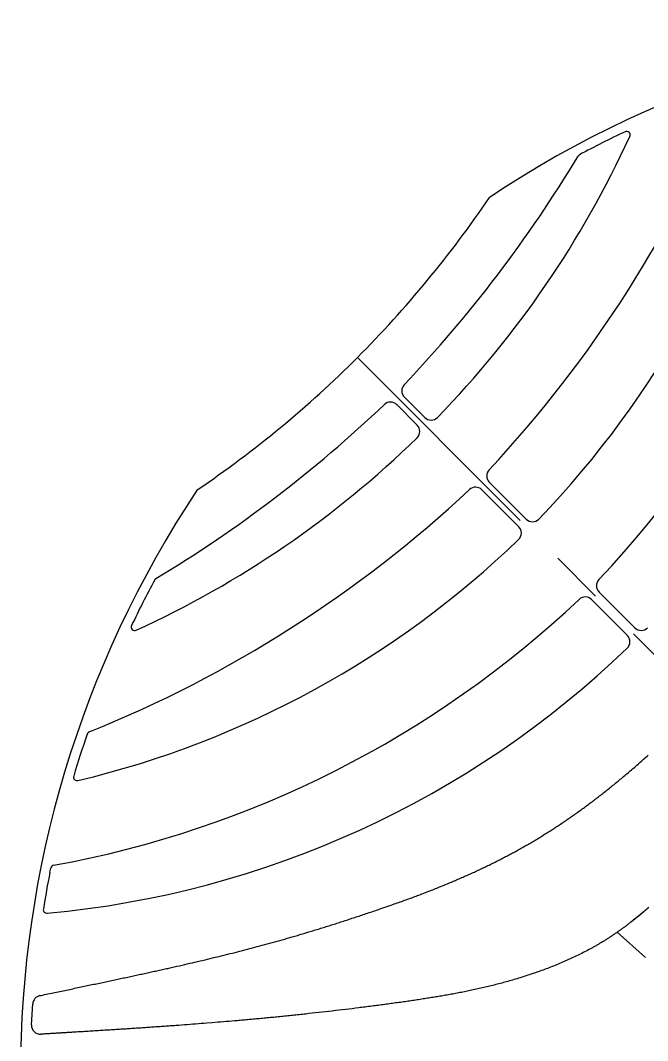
# Model space of a CAD drawing. Header units: millimetres. Extents: x 4391 to 4509, y -27 to 92.
# Drawn here: x 4390.6 to 4425.8, y 34.4 to 91.6 of the extents above; entities that cross this region are included whole.
import ezdxf

# ---------------------------------------------------------------- set-up
doc = ezdxf.new("R2010")
doc.units = ezdxf.units.MM
doc.linetypes.add('CENTER', pattern=[2, 1.25, -0.25, 0.25, -0.25])

msp = doc.modelspace()

# ---------------------------------------------------------------- linework, layer by layer
at = {"color": 252, "linetype": 'CENTER', "ltscale": 12}
msp.add_line((4435.617, 46.589), (4409.496, 72.71), dxfattribs=at)
at = {"color": 52, "linetype": 'Continuous', "lineweight": 25}
for p, q in [((4412.138, 70.492), (4413.285, 69.346)), ((4412.861, 68.921), (4411.714, 70.068)), ((4418.985, 63.639), (4416.912, 65.712)), ((4416.494, 65.288), (4418.567, 63.215)), ((4422.659, 59.123), (4424.671, 57.111)), ((4425.095, 57.535), (4423.083, 59.547)), ((4425.208, 49.824), (4425.271, 49.879)), ((4425.271, 49.879), (4425.334, 49.934)), ((4425.334, 49.934), (4425.397, 49.989)), ((4425.397, 49.989), (4425.46, 50.044)), ((4425.46, 50.044), (4425.523, 50.1)), ((4425.523, 50.1), (4425.587, 50.156)), ((4425.587, 50.156), (4425.65, 50.212)), ((4425.65, 50.212), (4425.714, 50.268)), ((4425.714, 50.268), (4425.777, 50.325)), ((4425.777, 50.325), (4425.841, 50.382)), ((4424.522, 49.238), (4424.584, 49.29)), ((4424.584, 49.29), (4424.646, 49.343)), ((4424.646, 49.343), (4424.708, 49.395)), ((4424.708, 49.395), (4424.771, 49.448)), ((4424.771, 49.448), (4424.833, 49.501)), ((4424.833, 49.501), (4424.895, 49.554)), ((4424.895, 49.554), (4424.958, 49.608)), ((4424.958, 49.608), (4425.02, 49.662)), ((4425.02, 49.662), (4425.083, 49.716)), ((4425.083, 49.716), (4425.145, 49.77)), ((4425.145, 49.77), (4425.208, 49.824)), ((4423.844, 48.679), (4423.906, 48.728)), ((4423.906, 48.728), (4423.967, 48.778)), ((4423.967, 48.778), (4424.029, 48.829)), ((4424.029, 48.829), (4424.09, 48.879)), ((4424.09, 48.879), (4424.152, 48.93)), ((4424.152, 48.93), (4424.213, 48.981)), ((4424.213, 48.981), (4424.275, 49.032)), ((4424.275, 49.032), (4424.337, 49.083)), ((4424.337, 49.083), (4424.398, 49.134)), ((4424.398, 49.134), (4424.46, 49.186)), ((4424.46, 49.186), (4424.522, 49.238)), ((4423.111, 48.097), (4423.172, 48.145)), ((4423.172, 48.145), (4423.233, 48.192)), ((4423.233, 48.192), (4423.294, 48.24)), ((4423.294, 48.24), (4423.355, 48.288)), ((4423.355, 48.288), (4423.416, 48.336)), ((4423.416, 48.336), (4423.477, 48.384)), ((4423.477, 48.384), (4423.538, 48.433)), ((4423.538, 48.433), (4423.599, 48.482)), ((4423.599, 48.482), (4423.661, 48.531)), ((4423.661, 48.531), (4423.722, 48.58)), ((4423.722, 48.58), (4423.783, 48.629)), ((4423.783, 48.629), (4423.844, 48.679)), ((4422.381, 47.545), (4422.442, 47.59)), ((4422.442, 47.59), (4422.503, 47.635)), ((4422.503, 47.635), (4422.564, 47.68)), ((4422.564, 47.68), (4422.625, 47.726)), ((4422.625, 47.726), (4422.685, 47.772)), ((4422.685, 47.772), (4422.746, 47.818)), ((4422.746, 47.818), (4422.807, 47.864)), ((4422.807, 47.864), (4422.868, 47.91)), ((4422.868, 47.91), (4422.929, 47.957)), ((4422.929, 47.957), (4422.989, 48.003)), ((4422.989, 48.003), (4423.05, 48.05)), ((4423.05, 48.05), (4423.111, 48.097)), ((4421.591, 46.976), (4421.652, 47.018)), ((4421.652, 47.018), (4421.713, 47.061)), ((4421.713, 47.061), (4421.774, 47.104)), ((4421.774, 47.104), (4421.834, 47.148)), ((4421.834, 47.148), (4421.895, 47.191)), ((4421.895, 47.191), (4421.956, 47.235)), ((4421.956, 47.235), (4422.017, 47.278)), ((4422.017, 47.278), (4422.078, 47.322)), ((4422.078, 47.322), (4422.138, 47.366)), ((4422.138, 47.366), (4422.199, 47.411)), ((4422.199, 47.411), (4422.26, 47.455)), ((4422.26, 47.455), (4422.321, 47.5)), ((4422.321, 47.5), (4422.381, 47.545)), ((4420.736, 46.395), (4420.797, 46.435)), ((4420.797, 46.435), (4420.858, 46.476)), ((4420.858, 46.476), (4420.92, 46.517)), ((4420.92, 46.517), (4420.981, 46.558)), ((4420.981, 46.558), (4421.042, 46.599)), ((4421.042, 46.599), (4421.103, 46.64)), ((4421.103, 46.64), (4421.164, 46.681)), ((4421.164, 46.681), (4421.225, 46.723)), ((4421.225, 46.723), (4421.286, 46.765)), ((4421.286, 46.765), (4421.347, 46.807)), ((4421.347, 46.807), (4421.408, 46.849)), ((4421.408, 46.849), (4421.469, 46.891)), ((4421.469, 46.891), (4421.53, 46.933)), ((4421.53, 46.933), (4421.591, 46.976)), ((4419.808, 45.806), (4419.87, 45.845)), ((4419.87, 45.845), (4419.933, 45.883)), ((4419.933, 45.883), (4419.995, 45.922)), ((4419.995, 45.922), (4420.057, 45.96)), ((4420.057, 45.96), (4420.119, 45.999)), ((4420.119, 45.999), (4420.181, 46.038)), ((4420.181, 46.038), (4420.243, 46.077)), ((4420.243, 46.077), (4420.305, 46.116)), ((4420.305, 46.116), (4420.366, 46.156)), ((4420.366, 46.156), (4420.428, 46.195)), ((4420.428, 46.195), (4420.49, 46.235)), ((4420.49, 46.235), (4420.551, 46.275)), ((4420.551, 46.275), (4420.613, 46.315)), ((4420.613, 46.315), (4420.674, 46.355)), ((4420.674, 46.355), (4420.736, 46.395)), ((4418.863, 45.249), (4418.927, 45.285)), ((4418.927, 45.285), (4418.991, 45.322)), ((4418.991, 45.322), (4419.054, 45.358)), ((4419.054, 45.358), (4419.117, 45.395)), ((4419.117, 45.395), (4419.181, 45.432)), ((4419.181, 45.432), (4419.244, 45.468)), ((4419.244, 45.468), (4419.307, 45.506)), ((4419.307, 45.506), (4419.37, 45.543)), ((4419.37, 45.543), (4419.433, 45.58)), ((4419.433, 45.58), (4419.495, 45.617)), ((4419.495, 45.617), (4419.558, 45.655)), ((4419.558, 45.655), (4419.621, 45.693)), ((4419.621, 45.693), (4419.683, 45.73)), ((4419.683, 45.73), (4419.746, 45.768)), ((4419.746, 45.768), (4419.808, 45.806)), ((4417.83, 44.685), (4417.895, 44.719)), ((4417.895, 44.719), (4417.961, 44.754)), ((4417.961, 44.754), (4418.026, 44.788)), ((4418.026, 44.788), (4418.091, 44.823)), ((4418.091, 44.823), (4418.156, 44.858)), ((4418.156, 44.858), (4418.221, 44.893)), ((4418.221, 44.893), (4418.286, 44.928)), ((4418.286, 44.928), (4418.35, 44.963)), ((4418.35, 44.963), (4418.415, 44.999)), ((4418.415, 44.999), (4418.479, 45.034)), ((4418.479, 45.034), (4418.544, 45.07)), ((4418.544, 45.07), (4418.608, 45.105)), ((4418.608, 45.105), (4418.672, 45.141)), ((4418.672, 45.141), (4418.736, 45.177)), ((4418.736, 45.177), (4418.8, 45.213)), ((4418.8, 45.213), (4418.863, 45.249)), ((4416.625, 44.081), (4416.693, 44.114)), ((4416.693, 44.114), (4416.761, 44.147)), ((4416.761, 44.147), (4416.829, 44.18)), ((4416.829, 44.18), (4416.897, 44.213)), ((4416.897, 44.213), (4416.965, 44.246)), ((4416.965, 44.246), (4417.032, 44.279)), ((4417.032, 44.279), (4417.099, 44.312)), ((4417.099, 44.312), (4417.166, 44.346)), ((4417.166, 44.346), (4417.233, 44.379)), ((4417.233, 44.379), (4417.3, 44.413)), ((4417.3, 44.413), (4417.367, 44.446)), ((4417.367, 44.446), (4417.433, 44.48)), ((4417.433, 44.48), (4417.5, 44.514)), ((4417.5, 44.514), (4417.566, 44.548)), ((4417.566, 44.548), (4417.632, 44.582)), ((4417.632, 44.582), (4417.698, 44.616)), ((4417.698, 44.616), (4417.764, 44.65)), ((4417.764, 44.65), (4417.83, 44.685)), ((4392.222, 43.814), (4392.268, 44.046)), ((4415.437, 43.537), (4415.509, 43.569)), ((4415.509, 43.569), (4415.58, 43.6)), ((4415.58, 43.6), (4415.651, 43.632)), ((4415.651, 43.632), (4415.721, 43.663)), ((4415.721, 43.663), (4415.792, 43.695)), ((4415.792, 43.695), (4415.862, 43.727)), ((4415.862, 43.727), (4415.933, 43.759)), ((4415.933, 43.759), (4416.003, 43.791)), ((4416.003, 43.791), (4416.073, 43.823)), ((4416.073, 43.823), (4416.142, 43.855)), ((4416.142, 43.855), (4416.212, 43.887)), ((4416.212, 43.887), (4416.281, 43.919)), ((4416.281, 43.919), (4416.35, 43.951)), ((4416.35, 43.951), (4416.419, 43.984)), ((4416.419, 43.984), (4416.488, 44.016)), ((4416.488, 44.016), (4416.556, 44.049)), ((4416.556, 44.049), (4416.625, 44.081)), ((4414.041, 42.951), (4414.116, 42.982)), ((4414.116, 42.982), (4414.192, 43.012)), ((4414.192, 43.012), (4414.267, 43.043)), ((4414.267, 43.043), (4414.341, 43.073)), ((4414.341, 43.073), (4414.416, 43.104)), ((4414.416, 43.104), (4414.49, 43.134)), ((4414.49, 43.134), (4414.565, 43.165)), ((4414.565, 43.165), (4414.638, 43.196)), ((4414.638, 43.196), (4414.712, 43.226)), ((4414.712, 43.226), (4414.786, 43.257)), ((4414.786, 43.257), (4414.859, 43.288)), ((4414.859, 43.288), (4414.932, 43.319)), ((4414.932, 43.319), (4415.005, 43.35)), ((4415.005, 43.35), (4415.077, 43.381)), ((4415.077, 43.381), (4415.15, 43.412)), ((4415.15, 43.412), (4415.222, 43.443)), ((4415.222, 43.443), (4415.294, 43.475)), ((4415.294, 43.475), (4415.366, 43.506)), ((4415.366, 43.506), (4415.437, 43.537)), ((4412.559, 42.382), (4412.64, 42.412)), ((4412.64, 42.412), (4412.72, 42.441)), ((4412.72, 42.441), (4412.8, 42.471)), ((4412.8, 42.471), (4412.879, 42.501)), ((4412.879, 42.501), (4412.958, 42.531)), ((4412.958, 42.531), (4413.037, 42.56)), ((4413.037, 42.56), (4413.116, 42.59)), ((4413.116, 42.59), (4413.194, 42.62)), ((4413.194, 42.62), (4413.273, 42.65)), ((4413.273, 42.65), (4413.351, 42.68)), ((4413.351, 42.68), (4413.428, 42.71)), ((4413.428, 42.71), (4413.506, 42.74)), ((4413.506, 42.74), (4413.583, 42.77)), ((4413.583, 42.77), (4413.66, 42.8)), ((4413.66, 42.8), (4413.736, 42.83)), ((4413.736, 42.83), (4413.813, 42.861)), ((4413.813, 42.861), (4413.889, 42.891)), ((4413.889, 42.891), (4413.965, 42.921)), ((4413.965, 42.921), (4414.041, 42.951)), ((4410.899, 41.793), (4410.983, 41.822)), ((4410.983, 41.822), (4411.067, 41.851)), ((4411.067, 41.851), (4411.152, 41.88)), ((4411.152, 41.88), (4411.237, 41.91)), ((4411.237, 41.91), (4411.321, 41.939)), ((4411.321, 41.939), (4411.406, 41.969)), ((4411.406, 41.969), (4411.49, 41.998)), ((4411.49, 41.998), (4411.574, 42.027)), ((4411.574, 42.027), (4411.658, 42.057)), ((4411.658, 42.057), (4411.741, 42.086)), ((4411.741, 42.086), (4411.824, 42.116)), ((4411.824, 42.116), (4411.907, 42.145)), ((4411.907, 42.145), (4411.99, 42.175)), ((4411.99, 42.175), (4412.072, 42.204)), ((4412.072, 42.204), (4412.154, 42.234)), ((4412.154, 42.234), (4412.236, 42.263)), ((4412.236, 42.263), (4412.317, 42.293)), ((4412.317, 42.293), (4412.398, 42.323)), ((4412.398, 42.323), (4412.479, 42.352)), ((4412.479, 42.352), (4412.559, 42.382)), ((4425.869, 41.831), (4425.805, 41.775)), ((4409.274, 41.247), (4409.353, 41.273)), ((4409.353, 41.273), (4409.432, 41.299)), ((4409.432, 41.299), (4409.511, 41.326)), ((4409.511, 41.326), (4409.591, 41.352)), ((4409.591, 41.352), (4409.671, 41.379)), ((4409.671, 41.379), (4409.751, 41.405)), ((4409.751, 41.405), (4409.831, 41.432)), ((4409.831, 41.432), (4409.912, 41.459)), ((4409.912, 41.459), (4409.993, 41.486)), ((4409.993, 41.486), (4410.074, 41.513)), ((4410.074, 41.513), (4410.155, 41.541)), ((4410.155, 41.541), (4410.237, 41.568)), ((4410.237, 41.568), (4410.318, 41.596)), ((4410.318, 41.596), (4410.401, 41.623)), ((4410.401, 41.623), (4410.483, 41.651)), ((4410.483, 41.651), (4410.566, 41.68)), ((4410.566, 41.68), (4410.648, 41.708)), ((4410.648, 41.708), (4410.732, 41.736)), ((4410.732, 41.736), (4410.815, 41.765)), ((4410.815, 41.765), (4410.899, 41.793)), ((4425.212, 41.279), (4425.144, 41.225)), ((4425.279, 41.334), (4425.212, 41.279)), ((4425.346, 41.389), (4425.279, 41.334)), ((4425.413, 41.444), (4425.346, 41.389)), ((4425.479, 41.499), (4425.413, 41.444)), ((4425.545, 41.554), (4425.479, 41.499)), ((4425.611, 41.609), (4425.545, 41.554)), ((4425.676, 41.665), (4425.611, 41.609)), ((4425.74, 41.72), (4425.676, 41.665)), ((4425.805, 41.775), (4425.74, 41.72)), ((4407.44, 40.663), (4407.514, 40.686)), ((4407.514, 40.686), (4407.589, 40.709)), ((4407.589, 40.709), (4407.664, 40.732)), ((4407.664, 40.732), (4407.738, 40.755)), ((4407.738, 40.755), (4407.813, 40.779)), ((4407.813, 40.779), (4407.888, 40.802)), ((4407.888, 40.802), (4407.964, 40.826)), ((4407.964, 40.826), (4408.039, 40.85)), ((4408.039, 40.85), (4408.115, 40.874)), ((4408.115, 40.874), (4408.191, 40.898)), ((4408.191, 40.898), (4408.267, 40.922)), ((4408.267, 40.922), (4408.343, 40.946)), ((4408.343, 40.946), (4408.419, 40.971)), ((4408.419, 40.971), (4408.496, 40.995)), ((4408.496, 40.995), (4408.573, 41.02)), ((4408.573, 41.02), (4408.65, 41.044)), ((4408.65, 41.044), (4408.727, 41.069)), ((4408.727, 41.069), (4408.805, 41.094)), ((4408.805, 41.094), (4408.882, 41.12)), ((4408.882, 41.12), (4408.96, 41.145)), ((4408.96, 41.145), (4409.038, 41.17)), ((4409.038, 41.17), (4409.116, 41.196)), ((4409.116, 41.196), (4409.195, 41.222)), ((4409.195, 41.222), (4409.274, 41.247)), ((4424.438, 40.68), (4424.402, 40.652)), ((4424.475, 40.707), (4424.438, 40.68)), ((4424.511, 40.734), (4424.475, 40.707)), ((4424.547, 40.761), (4424.511, 40.734)), ((4424.583, 40.788), (4424.547, 40.761)), ((4424.619, 40.815), (4424.583, 40.788)), ((4424.655, 40.843), (4424.619, 40.815)), ((4424.691, 40.87), (4424.655, 40.843)), ((4424.726, 40.897), (4424.691, 40.87)), ((4424.762, 40.924), (4424.726, 40.897)), ((4424.797, 40.952), (4424.762, 40.924)), ((4424.832, 40.979), (4424.797, 40.952)), ((4424.867, 41.006), (4424.832, 40.979)), ((4424.937, 41.061), (4424.867, 41.006)), ((4425.007, 41.115), (4424.937, 41.061)), ((4425.075, 41.17), (4425.007, 41.115)), ((4425.144, 41.225), (4425.075, 41.17)), ((4405.557, 40.101), (4405.699, 40.142)), ((4405.699, 40.142), (4405.841, 40.183)), ((4405.841, 40.183), (4405.984, 40.225)), ((4405.984, 40.225), (4406.128, 40.267)), ((4406.128, 40.267), (4406.271, 40.309)), ((4406.271, 40.309), (4406.343, 40.33)), ((4406.343, 40.33), (4406.416, 40.352)), ((4406.416, 40.352), (4406.488, 40.373)), ((4406.488, 40.373), (4406.56, 40.395)), ((4406.56, 40.395), (4406.633, 40.417)), ((4406.633, 40.417), (4406.706, 40.439)), ((4406.706, 40.439), (4406.778, 40.461)), ((4406.778, 40.461), (4406.851, 40.483)), ((4406.851, 40.483), (4406.924, 40.505)), ((4406.924, 40.505), (4406.998, 40.527)), ((4406.998, 40.527), (4407.071, 40.549)), ((4407.071, 40.549), (4407.145, 40.572)), ((4407.145, 40.572), (4407.218, 40.594)), ((4407.218, 40.594), (4407.292, 40.617)), ((4407.292, 40.617), (4407.366, 40.64)), ((4407.366, 40.64), (4407.44, 40.663)), ((4423.614, 40.111), (4423.576, 40.086)), ((4423.652, 40.135), (4423.614, 40.111)), ((4423.691, 40.16), (4423.652, 40.135)), ((4423.729, 40.185), (4423.691, 40.16)), ((4423.767, 40.21), (4423.729, 40.185)), ((4423.805, 40.235), (4423.767, 40.21)), ((4423.843, 40.26), (4423.805, 40.235)), ((4423.881, 40.286), (4423.843, 40.26)), ((4423.918, 40.311), (4423.881, 40.286)), ((4423.956, 40.337), (4423.918, 40.311)), ((4423.994, 40.362), (4423.956, 40.337)), ((4424.031, 40.388), (4423.994, 40.362)), ((4424.069, 40.414), (4424.031, 40.388)), ((4424.106, 40.44), (4424.069, 40.414)), ((4424.143, 40.466), (4424.106, 40.44)), ((4424.18, 40.492), (4424.143, 40.466)), ((4424.218, 40.519), (4424.18, 40.492)), ((4424.255, 40.545), (4424.218, 40.519)), ((4424.291, 40.572), (4424.255, 40.545)), ((4424.328, 40.599), (4424.291, 40.572)), ((4424.365, 40.625), (4424.328, 40.599)), ((4424.402, 40.652), (4424.365, 40.625)), ((4403.457, 39.524), (4403.596, 39.561)), ((4403.596, 39.561), (4403.735, 39.597)), ((4403.735, 39.597), (4403.874, 39.634)), ((4403.874, 39.634), (4404.013, 39.672)), ((4404.013, 39.672), (4404.152, 39.709)), ((4404.152, 39.709), (4404.292, 39.747)), ((4404.292, 39.747), (4404.431, 39.785)), ((4404.431, 39.785), (4404.571, 39.824)), ((4404.571, 39.824), (4404.711, 39.862)), ((4404.711, 39.862), (4404.851, 39.901)), ((4404.851, 39.901), (4404.992, 39.941)), ((4404.992, 39.941), (4405.133, 39.98)), ((4405.133, 39.98), (4405.274, 40.02)), ((4405.274, 40.02), (4405.415, 40.06)), ((4405.415, 40.06), (4405.557, 40.101)), ((4422.673, 39.552), (4422.633, 39.53)), ((4422.713, 39.574), (4422.673, 39.552)), ((4422.753, 39.596), (4422.713, 39.574)), ((4422.793, 39.618), (4422.753, 39.596)), ((4422.833, 39.641), (4422.793, 39.618)), ((4422.872, 39.663), (4422.833, 39.641)), ((4422.912, 39.686), (4422.872, 39.663)), ((4422.952, 39.708), (4422.912, 39.686)), ((4422.991, 39.731), (4422.952, 39.708)), ((4423.031, 39.754), (4422.991, 39.731)), ((4423.07, 39.777), (4423.031, 39.754)), ((4423.109, 39.8), (4423.07, 39.777)), ((4423.149, 39.823), (4423.109, 39.8)), ((4423.188, 39.847), (4423.149, 39.823)), ((4423.227, 39.87), (4423.188, 39.847)), ((4423.266, 39.894), (4423.227, 39.87)), ((4423.305, 39.917), (4423.266, 39.894)), ((4423.344, 39.941), (4423.305, 39.917)), ((4423.383, 39.965), (4423.344, 39.941)), ((4423.421, 39.989), (4423.383, 39.965)), ((4423.46, 40.013), (4423.421, 39.989)), ((4423.499, 40.037), (4423.46, 40.013)), ((4423.537, 40.062), (4423.499, 40.037)), ((4423.576, 40.086), (4423.537, 40.062)), ((4401.082, 38.93), (4401.223, 38.964)), ((4401.223, 38.964), (4401.364, 38.998)), ((4401.364, 38.998), (4401.505, 39.032)), ((4401.505, 39.032), (4401.645, 39.066)), ((4401.645, 39.066), (4401.786, 39.1)), ((4401.786, 39.1), (4401.926, 39.135)), ((4401.926, 39.135), (4402.065, 39.169)), ((4402.065, 39.169), (4402.205, 39.204)), ((4402.205, 39.204), (4402.344, 39.239)), ((4402.344, 39.239), (4402.484, 39.274)), ((4402.484, 39.274), (4402.623, 39.309)), ((4402.623, 39.309), (4402.762, 39.344)), ((4402.762, 39.344), (4402.901, 39.38)), ((4402.901, 39.38), (4403.04, 39.415)), ((4403.04, 39.415), (4403.179, 39.451)), ((4403.179, 39.451), (4403.318, 39.488)), ((4403.318, 39.488), (4403.457, 39.524)), ((4421.532, 38.977), (4421.449, 38.939)), ((4421.615, 39.015), (4421.532, 38.977)), ((4421.698, 39.054), (4421.615, 39.015)), ((4421.78, 39.094), (4421.698, 39.054)), ((4421.862, 39.133), (4421.78, 39.094)), ((4421.944, 39.173), (4421.862, 39.133)), ((4422.026, 39.214), (4421.944, 39.173)), ((4422.108, 39.255), (4422.026, 39.214)), ((4422.189, 39.296), (4422.108, 39.255)), ((4422.271, 39.337), (4422.189, 39.296)), ((4422.352, 39.38), (4422.271, 39.337)), ((4422.432, 39.422), (4422.352, 39.38)), ((4422.513, 39.465), (4422.432, 39.422)), ((4422.553, 39.487), (4422.513, 39.465)), ((4422.593, 39.508), (4422.553, 39.487)), ((4422.633, 39.53), (4422.593, 39.508)), ((4398.687, 38.38), (4398.762, 38.396)), ((4398.762, 38.396), (4398.837, 38.413)), ((4398.837, 38.413), (4398.911, 38.43)), ((4398.911, 38.43), (4398.986, 38.446)), ((4398.986, 38.446), (4399.06, 38.463)), ((4399.06, 38.463), (4399.134, 38.48)), ((4399.134, 38.48), (4399.208, 38.496)), ((4399.208, 38.496), (4399.355, 38.529)), ((4399.355, 38.529), (4399.502, 38.563)), ((4399.502, 38.563), (4399.648, 38.596)), ((4399.648, 38.596), (4399.793, 38.629)), ((4399.793, 38.629), (4399.938, 38.662)), ((4399.938, 38.662), (4400.083, 38.696)), ((4400.083, 38.696), (4400.227, 38.729)), ((4400.227, 38.729), (4400.37, 38.762)), ((4400.37, 38.762), (4400.514, 38.796)), ((4400.514, 38.796), (4400.656, 38.829)), ((4400.656, 38.829), (4400.799, 38.863)), ((4400.799, 38.863), (4400.941, 38.896)), ((4400.941, 38.896), (4401.082, 38.93)), ((4420.187, 38.413), (4420.102, 38.381)), ((4420.272, 38.445), (4420.187, 38.413)), ((4420.357, 38.478), (4420.272, 38.445)), ((4420.442, 38.511), (4420.357, 38.478)), ((4420.526, 38.545), (4420.442, 38.511)), ((4420.611, 38.579), (4420.526, 38.545)), ((4420.695, 38.613), (4420.611, 38.579)), ((4420.78, 38.648), (4420.695, 38.613)), ((4420.864, 38.683), (4420.78, 38.648)), ((4420.948, 38.718), (4420.864, 38.683)), ((4421.032, 38.754), (4420.948, 38.718)), ((4421.116, 38.79), (4421.032, 38.754)), ((4421.199, 38.827), (4421.116, 38.79)), ((4421.283, 38.864), (4421.199, 38.827)), ((4421.366, 38.901), (4421.283, 38.864)), ((4421.449, 38.939), (4421.366, 38.901)), ((4396.023, 37.802), (4396.105, 37.82)), ((4396.105, 37.82), (4396.187, 37.837)), ((4396.187, 37.837), (4396.269, 37.855)), ((4396.269, 37.855), (4396.35, 37.872)), ((4396.35, 37.872), (4396.432, 37.889)), ((4396.432, 37.889), (4396.512, 37.907)), ((4396.512, 37.907), (4396.593, 37.924)), ((4396.593, 37.924), (4396.674, 37.941)), ((4396.674, 37.941), (4396.754, 37.958)), ((4396.754, 37.958), (4396.834, 37.975)), ((4396.834, 37.975), (4396.913, 37.993)), ((4396.913, 37.993), (4396.993, 38.01)), ((4396.993, 38.01), (4397.072, 38.027)), ((4397.072, 38.027), (4397.151, 38.044)), ((4397.151, 38.044), (4397.23, 38.061)), ((4397.23, 38.061), (4397.308, 38.078)), ((4397.308, 38.078), (4397.387, 38.095)), ((4397.387, 38.095), (4397.465, 38.112)), ((4397.465, 38.112), (4397.543, 38.128)), ((4397.543, 38.128), (4397.62, 38.145)), ((4397.62, 38.145), (4397.698, 38.162)), ((4397.698, 38.162), (4397.775, 38.179)), ((4397.775, 38.179), (4397.852, 38.196)), ((4397.852, 38.196), (4397.929, 38.213)), ((4397.929, 38.213), (4398.006, 38.229)), ((4398.006, 38.229), (4398.082, 38.246)), ((4398.082, 38.246), (4398.158, 38.263)), ((4398.158, 38.263), (4398.235, 38.28)), ((4398.235, 38.28), (4398.31, 38.296)), ((4398.31, 38.296), (4398.386, 38.313)), ((4398.386, 38.313), (4398.462, 38.33)), ((4398.462, 38.33), (4398.537, 38.346)), ((4398.537, 38.346), (4398.612, 38.363)), ((4398.612, 38.363), (4398.687, 38.38)), ((4418.475, 37.833), (4418.39, 37.807)), ((4418.561, 37.859), (4418.475, 37.833)), ((4418.647, 37.885), (4418.561, 37.859)), ((4418.733, 37.912), (4418.647, 37.885)), ((4418.819, 37.938), (4418.733, 37.912)), ((4418.905, 37.966), (4418.819, 37.938)), ((4418.99, 37.993), (4418.905, 37.966)), ((4419.076, 38.021), (4418.99, 37.993)), ((4419.162, 38.049), (4419.076, 38.021)), ((4419.248, 38.078), (4419.162, 38.049)), ((4419.333, 38.106), (4419.248, 38.078)), ((4419.419, 38.136), (4419.333, 38.106)), ((4419.505, 38.165), (4419.419, 38.136)), ((4419.59, 38.195), (4419.505, 38.165)), ((4419.676, 38.225), (4419.59, 38.195)), ((4419.761, 38.255), (4419.676, 38.225)), ((4419.847, 38.286), (4419.761, 38.255)), ((4419.932, 38.317), (4419.847, 38.286)), ((4420.017, 38.349), (4419.932, 38.317)), ((4420.102, 38.381), (4420.017, 38.349)), ((4393.332, 37.234), (4393.423, 37.253)), ((4393.423, 37.253), (4393.515, 37.272)), ((4393.515, 37.272), (4393.605, 37.292)), ((4393.605, 37.292), (4393.696, 37.311)), ((4393.696, 37.311), (4393.786, 37.33)), ((4393.786, 37.33), (4393.876, 37.348)), ((4393.876, 37.348), (4393.966, 37.367)), ((4393.966, 37.367), (4394.055, 37.386)), ((4394.055, 37.386), (4394.144, 37.405)), ((4394.144, 37.405), (4394.233, 37.423)), ((4394.233, 37.423), (4394.321, 37.442)), ((4394.321, 37.442), (4394.409, 37.461)), ((4394.409, 37.461), (4394.496, 37.479)), ((4394.496, 37.479), (4394.584, 37.497)), ((4394.584, 37.497), (4394.671, 37.516)), ((4394.671, 37.516), (4394.757, 37.534)), ((4394.757, 37.534), (4394.844, 37.552)), ((4394.844, 37.552), (4394.93, 37.57)), ((4394.93, 37.57), (4395.016, 37.589)), ((4395.016, 37.589), (4395.101, 37.607)), ((4395.101, 37.607), (4395.187, 37.625)), ((4395.187, 37.625), (4395.271, 37.643)), ((4395.271, 37.643), (4395.356, 37.661)), ((4395.356, 37.661), (4395.44, 37.678)), ((4395.44, 37.678), (4395.525, 37.696)), ((4395.525, 37.696), (4395.608, 37.714)), ((4395.608, 37.714), (4395.692, 37.732)), ((4395.692, 37.732), (4395.775, 37.749)), ((4395.775, 37.749), (4395.858, 37.767)), ((4395.858, 37.767), (4395.941, 37.785)), ((4395.941, 37.785), (4396.023, 37.802)), ((4416.261, 37.257), (4416.177, 37.239)), ((4416.345, 37.276), (4416.261, 37.257)), ((4416.429, 37.295), (4416.345, 37.276)), ((4416.513, 37.315), (4416.429, 37.295)), ((4416.598, 37.334), (4416.513, 37.315)), ((4416.682, 37.354), (4416.598, 37.334)), ((4416.767, 37.374), (4416.682, 37.354)), ((4416.851, 37.394), (4416.767, 37.374)), ((4416.936, 37.415), (4416.851, 37.394)), ((4417.021, 37.436), (4416.936, 37.415)), ((4417.106, 37.457), (4417.021, 37.436)), ((4417.191, 37.478), (4417.106, 37.457)), ((4417.277, 37.5), (4417.191, 37.478)), ((4417.362, 37.522), (4417.277, 37.5)), ((4417.447, 37.544), (4417.362, 37.522)), ((4417.533, 37.567), (4417.447, 37.544)), ((4417.618, 37.589), (4417.533, 37.567)), ((4417.704, 37.613), (4417.618, 37.589)), ((4417.789, 37.636), (4417.704, 37.613)), ((4417.875, 37.659), (4417.789, 37.636)), ((4417.961, 37.683), (4417.875, 37.659)), ((4418.046, 37.708), (4417.961, 37.683)), ((4418.132, 37.732), (4418.046, 37.708)), ((4418.218, 37.757), (4418.132, 37.732)), ((4418.304, 37.782), (4418.218, 37.757)), ((4418.39, 37.807), (4418.304, 37.782)), ((4391.651, 36.88), (4391.719, 36.895)), ((4391.719, 36.895), (4391.817, 36.915)), ((4391.817, 36.915), (4391.915, 36.936)), ((4391.915, 36.936), (4392.012, 36.956)), ((4392.012, 36.956), (4392.108, 36.977)), ((4392.108, 36.977), (4392.205, 36.997)), ((4392.205, 36.997), (4392.301, 37.017)), ((4392.301, 37.017), (4392.396, 37.037)), ((4392.396, 37.037), (4392.491, 37.057)), ((4392.491, 37.057), (4392.586, 37.077)), ((4392.586, 37.077), (4392.681, 37.097)), ((4392.681, 37.097), (4392.775, 37.117)), ((4392.775, 37.117), (4392.868, 37.137)), ((4392.868, 37.137), (4392.962, 37.156)), ((4392.962, 37.156), (4393.055, 37.176)), ((4393.055, 37.176), (4393.147, 37.195)), ((4393.147, 37.195), (4393.24, 37.215)), ((4393.24, 37.215), (4393.332, 37.234)), ((4413.022, 36.666), (4412.939, 36.654)), ((4413.105, 36.679), (4413.022, 36.666)), ((4413.187, 36.692), (4413.105, 36.679)), ((4413.268, 36.704), (4413.187, 36.692)), ((4413.349, 36.717), (4413.268, 36.704)), ((4413.43, 36.73), (4413.349, 36.717)), ((4413.511, 36.742), (4413.43, 36.73)), ((4413.59, 36.755), (4413.511, 36.742)), ((4413.67, 36.768), (4413.59, 36.755)), ((4413.749, 36.78), (4413.67, 36.768)), ((4413.827, 36.793), (4413.749, 36.78)), ((4413.905, 36.806), (4413.827, 36.793)), ((4413.983, 36.819), (4413.905, 36.806)), ((4414.062, 36.832), (4413.983, 36.819)), ((4414.14, 36.845), (4414.062, 36.832)), ((4414.219, 36.858), (4414.14, 36.845)), ((4414.298, 36.872), (4414.219, 36.858)), ((4414.377, 36.885), (4414.298, 36.872)), ((4414.457, 36.899), (4414.377, 36.885)), ((4414.536, 36.913), (4414.457, 36.899)), ((4414.616, 36.928), (4414.536, 36.913)), ((4414.697, 36.942), (4414.616, 36.928)), ((4414.777, 36.957), (4414.697, 36.942)), ((4414.858, 36.972), (4414.777, 36.957)), ((4414.939, 36.987), (4414.858, 36.972)), ((4415.02, 37.002), (4414.939, 36.987)), ((4415.102, 37.018), (4415.02, 37.002)), ((4415.183, 37.033), (4415.102, 37.018)), ((4415.265, 37.049), (4415.183, 37.033)), ((4415.347, 37.065), (4415.265, 37.049)), ((4415.429, 37.082), (4415.347, 37.065)), ((4415.512, 37.098), (4415.429, 37.082)), ((4415.594, 37.115), (4415.512, 37.098)), ((4415.677, 37.132), (4415.594, 37.115)), ((4415.76, 37.149), (4415.677, 37.132)), ((4415.843, 37.167), (4415.76, 37.149)), ((4415.926, 37.184), (4415.843, 37.167)), ((4416.01, 37.202), (4415.926, 37.184)), ((4416.093, 37.22), (4416.01, 37.202)), ((4416.177, 37.239), (4416.093, 37.22)), ((4391.185, 35.244), (4391.252, 36.419)), ((4408.828, 36.103), (4408.642, 36.081)), ((4409.015, 36.126), (4408.828, 36.103)), ((4409.2, 36.148), (4409.015, 36.126)), ((4409.386, 36.171), (4409.2, 36.148)), ((4409.571, 36.194), (4409.386, 36.171)), ((4409.664, 36.206), (4409.571, 36.194)), ((4409.756, 36.217), (4409.664, 36.206)), ((4409.848, 36.229), (4409.756, 36.217)), ((4409.94, 36.24), (4409.848, 36.229)), ((4410.032, 36.252), (4409.94, 36.24)), ((4410.124, 36.264), (4410.032, 36.252)), ((4410.216, 36.275), (4410.124, 36.264)), ((4410.307, 36.287), (4410.216, 36.275)), ((4410.398, 36.299), (4410.307, 36.287)), ((4410.49, 36.311), (4410.398, 36.299)), ((4410.581, 36.323), (4410.49, 36.311)), ((4410.671, 36.335), (4410.581, 36.323)), ((4410.762, 36.347), (4410.671, 36.335)), ((4410.852, 36.359), (4410.762, 36.347)), ((4410.942, 36.371), (4410.852, 36.359)), ((4411.032, 36.383), (4410.942, 36.371)), ((4411.122, 36.395), (4411.032, 36.383)), ((4411.211, 36.407), (4411.122, 36.395)), ((4411.301, 36.419), (4411.211, 36.407)), ((4411.389, 36.431), (4411.301, 36.419)), ((4411.478, 36.443), (4411.389, 36.431)), ((4411.567, 36.455), (4411.478, 36.443)), ((4411.655, 36.468), (4411.567, 36.455)), ((4411.743, 36.48), (4411.655, 36.468)), ((4411.83, 36.492), (4411.743, 36.48)), ((4411.918, 36.504), (4411.83, 36.492)), ((4412.005, 36.517), (4411.918, 36.504)), ((4412.091, 36.529), (4412.005, 36.517)), ((4412.178, 36.542), (4412.091, 36.529)), ((4412.264, 36.554), (4412.178, 36.542)), ((4412.349, 36.566), (4412.264, 36.554)), ((4412.435, 36.579), (4412.349, 36.566)), ((4412.52, 36.591), (4412.435, 36.579)), ((4412.604, 36.604), (4412.52, 36.591)), ((4412.689, 36.616), (4412.604, 36.604)), ((4412.773, 36.629), (4412.689, 36.616)), ((4412.856, 36.641), (4412.773, 36.629)), ((4412.939, 36.654), (4412.856, 36.641)), ((4403.327, 35.524), (4403.244, 35.517)), ((4403.409, 35.532), (4403.327, 35.524)), ((4403.493, 35.54), (4403.409, 35.532)), ((4403.576, 35.547), (4403.493, 35.54)), ((4403.66, 35.555), (4403.576, 35.547)), ((4403.745, 35.563), (4403.66, 35.555)), ((4403.829, 35.571), (4403.745, 35.563)), ((4403.915, 35.579), (4403.829, 35.571)), ((4404, 35.587), (4403.915, 35.579)), ((4404.086, 35.595), (4404, 35.587)), ((4404.172, 35.603), (4404.086, 35.595)), ((4404.258, 35.611), (4404.172, 35.603)), ((4404.345, 35.619), (4404.258, 35.611)), ((4404.432, 35.628), (4404.345, 35.619)), ((4404.519, 35.636), (4404.432, 35.628)), ((4404.607, 35.645), (4404.519, 35.636)), ((4404.695, 35.653), (4404.607, 35.645)), ((4404.783, 35.662), (4404.695, 35.653)), ((4404.872, 35.671), (4404.783, 35.662)), ((4404.96, 35.68), (4404.872, 35.671)), ((4405.049, 35.689), (4404.96, 35.68)), ((4405.139, 35.698), (4405.049, 35.689)), ((4405.228, 35.707), (4405.139, 35.698)), ((4405.318, 35.716), (4405.228, 35.707)), ((4405.408, 35.725), (4405.318, 35.716)), ((4405.498, 35.734), (4405.408, 35.725)), ((4405.588, 35.743), (4405.498, 35.734)), ((4405.679, 35.753), (4405.588, 35.743)), ((4405.77, 35.762), (4405.679, 35.753)), ((4405.861, 35.771), (4405.77, 35.762)), ((4405.952, 35.781), (4405.861, 35.771)), ((4406.043, 35.791), (4405.952, 35.781)), ((4406.135, 35.8), (4406.043, 35.791)), ((4406.226, 35.81), (4406.135, 35.8)), ((4406.318, 35.82), (4406.226, 35.81)), ((4406.41, 35.829), (4406.318, 35.82)), ((4406.502, 35.839), (4406.41, 35.829)), ((4406.594, 35.849), (4406.502, 35.839)), ((4406.687, 35.859), (4406.594, 35.849)), ((4406.779, 35.869), (4406.687, 35.859)), ((4406.965, 35.89), (4406.779, 35.869)), ((4407.15, 35.91), (4406.965, 35.89)), ((4407.336, 35.931), (4407.15, 35.91)), ((4407.522, 35.952), (4407.336, 35.931)), ((4407.709, 35.973), (4407.522, 35.952)), ((4407.895, 35.994), (4407.709, 35.973)), ((4408.082, 36.016), (4407.895, 35.994)), ((4408.269, 36.037), (4408.082, 36.016)), ((4408.455, 36.059), (4408.269, 36.037)), ((4408.642, 36.081), (4408.455, 36.059)), ((4395.586, 34.95), (4395.495, 34.944)), ((4395.677, 34.956), (4395.586, 34.95)), ((4395.767, 34.962), (4395.677, 34.956)), ((4395.857, 34.967), (4395.767, 34.962)), ((4395.946, 34.973), (4395.857, 34.967)), ((4396.036, 34.979), (4395.946, 34.973)), ((4396.125, 34.984), (4396.036, 34.979)), ((4396.213, 34.99), (4396.125, 34.984)), ((4396.301, 34.996), (4396.213, 34.99)), ((4396.389, 35.001), (4396.301, 34.996)), ((4396.477, 35.007), (4396.389, 35.001)), ((4396.564, 35.013), (4396.477, 35.007)), ((4396.651, 35.018), (4396.564, 35.013)), ((4396.738, 35.024), (4396.651, 35.018)), ((4396.824, 35.03), (4396.738, 35.024)), ((4396.91, 35.035), (4396.824, 35.03)), ((4396.996, 35.041), (4396.91, 35.035)), ((4397.082, 35.046), (4396.996, 35.041)), ((4397.167, 35.052), (4397.082, 35.046)), ((4397.252, 35.058), (4397.167, 35.052)), ((4397.336, 35.063), (4397.252, 35.058)), ((4397.421, 35.069), (4397.336, 35.063)), ((4397.505, 35.075), (4397.421, 35.069)), ((4397.589, 35.08), (4397.505, 35.075)), ((4397.672, 35.086), (4397.589, 35.08)), ((4397.756, 35.092), (4397.672, 35.086)), ((4397.839, 35.097), (4397.756, 35.092)), ((4397.922, 35.103), (4397.839, 35.097)), ((4398.005, 35.109), (4397.922, 35.103)), ((4398.087, 35.114), (4398.005, 35.109)), ((4398.169, 35.12), (4398.087, 35.114)), ((4398.252, 35.126), (4398.169, 35.12)), ((4398.333, 35.131), (4398.252, 35.126)), ((4398.415, 35.137), (4398.333, 35.131)), ((4398.497, 35.143), (4398.415, 35.137)), ((4398.578, 35.148), (4398.497, 35.143)), ((4398.659, 35.154), (4398.578, 35.148)), ((4398.74, 35.16), (4398.659, 35.154)), ((4398.821, 35.165), (4398.74, 35.16)), ((4398.901, 35.171), (4398.821, 35.165)), ((4398.982, 35.177), (4398.901, 35.171)), ((4399.062, 35.183), (4398.982, 35.177)), ((4399.142, 35.188), (4399.062, 35.183)), ((4399.222, 35.194), (4399.142, 35.188)), ((4399.302, 35.2), (4399.222, 35.194)), ((4399.382, 35.206), (4399.302, 35.2)), ((4399.461, 35.212), (4399.382, 35.206)), ((4399.62, 35.223), (4399.461, 35.212)), ((4399.778, 35.235), (4399.62, 35.223)), ((4399.936, 35.247), (4399.778, 35.235)), ((4400.094, 35.259), (4399.936, 35.247)), ((4400.251, 35.271), (4400.094, 35.259)), ((4400.408, 35.283), (4400.251, 35.271)), ((4400.565, 35.295), (4400.408, 35.283)), ((4400.721, 35.307), (4400.565, 35.295)), ((4400.877, 35.319), (4400.721, 35.307)), ((4401.034, 35.331), (4400.877, 35.319)), ((4401.346, 35.356), (4401.034, 35.331)), ((4401.658, 35.382), (4401.346, 35.356)), ((4401.815, 35.395), (4401.658, 35.382)), ((4401.971, 35.407), (4401.815, 35.395)), ((4402.128, 35.421), (4401.971, 35.407)), ((4402.285, 35.434), (4402.128, 35.421)), ((4402.442, 35.447), (4402.285, 35.434)), ((4402.599, 35.46), (4402.442, 35.447)), ((4402.678, 35.467), (4402.599, 35.46)), ((4402.758, 35.474), (4402.678, 35.467)), ((4402.838, 35.481), (4402.758, 35.474)), ((4402.918, 35.488), (4402.838, 35.481)), ((4402.999, 35.495), (4402.918, 35.488)), ((4403.08, 35.502), (4402.999, 35.495)), ((4403.162, 35.51), (4403.08, 35.502)), ((4403.244, 35.517), (4403.162, 35.51)), ((4391.763, 34.719), (4391.714, 34.716)), ((4391.817, 34.722), (4391.763, 34.719)), ((4391.871, 34.726), (4391.817, 34.722)), ((4391.926, 34.729), (4391.871, 34.726)), ((4391.98, 34.732), (4391.926, 34.729)), ((4392.033, 34.735), (4391.98, 34.732)), ((4392.087, 34.738), (4392.033, 34.735)), ((4392.141, 34.741), (4392.087, 34.738)), ((4392.194, 34.745), (4392.141, 34.741)), ((4392.248, 34.748), (4392.194, 34.745)), ((4392.301, 34.751), (4392.248, 34.748)), ((4392.354, 34.754), (4392.301, 34.751)), ((4392.407, 34.757), (4392.354, 34.754)), ((4392.46, 34.76), (4392.407, 34.757)), ((4392.512, 34.763), (4392.46, 34.76)), ((4392.565, 34.766), (4392.512, 34.763)), ((4392.617, 34.77), (4392.565, 34.766)), ((4392.669, 34.773), (4392.617, 34.77)), ((4392.722, 34.776), (4392.669, 34.773)), ((4392.774, 34.779), (4392.722, 34.776)), ((4392.825, 34.782), (4392.774, 34.779)), ((4392.877, 34.785), (4392.825, 34.782)), ((4392.929, 34.788), (4392.877, 34.785)), ((4392.98, 34.791), (4392.929, 34.788)), ((4393.031, 34.794), (4392.98, 34.791)), ((4393.083, 34.797), (4393.031, 34.794)), ((4393.134, 34.8), (4393.083, 34.797)), ((4393.185, 34.803), (4393.134, 34.8)), ((4393.236, 34.806), (4393.185, 34.803)), ((4393.286, 34.809), (4393.236, 34.806)), ((4393.337, 34.812), (4393.286, 34.809)), ((4393.387, 34.815), (4393.337, 34.812)), ((4393.438, 34.818), (4393.387, 34.815)), ((4393.488, 34.822), (4393.438, 34.818)), ((4393.538, 34.825), (4393.488, 34.822)), ((4393.588, 34.828), (4393.538, 34.825)), ((4393.638, 34.831), (4393.588, 34.828)), ((4393.687, 34.834), (4393.638, 34.831)), ((4393.787, 34.839), (4393.687, 34.834)), ((4393.885, 34.845), (4393.787, 34.839)), ((4393.983, 34.851), (4393.885, 34.845)), ((4394.081, 34.857), (4393.983, 34.851)), ((4394.178, 34.863), (4394.081, 34.857)), ((4394.275, 34.869), (4394.178, 34.863)), ((4394.371, 34.875), (4394.275, 34.869)), ((4394.467, 34.881), (4394.371, 34.875)), ((4394.563, 34.887), (4394.467, 34.881)), ((4394.658, 34.893), (4394.563, 34.887)), ((4394.752, 34.898), (4394.658, 34.893)), ((4394.847, 34.904), (4394.752, 34.898)), ((4394.94, 34.91), (4394.847, 34.904)), ((4395.034, 34.916), (4394.94, 34.91)), ((4395.127, 34.922), (4395.034, 34.916)), ((4395.219, 34.927), (4395.127, 34.922)), ((4395.312, 34.933), (4395.219, 34.927)), ((4395.403, 34.939), (4395.312, 34.933)), ((4395.495, 34.944), (4395.403, 34.939))]:
    msp.add_line(p, q, dxfattribs=at)
at = {"color": 0, "linetype": 'ByBlock', "ltscale": 25}
for p, q in [((4425.611, 41.609), (4424.902, 41.033)), ((4424.106, 40.44), (4425.699, 39.015))]:
    msp.add_line(p, q, dxfattribs=at)
at = {"color": 6, "linetype": 'Continuous', "lineweight": 25}
for centre, radius, start, end in [((4449.759, 32.447), 59.2, 56.30901, 123.69099), ((4365.782, 116.357), 61.774, 315.04419, 325.87699), ((4365.849, 116.424), 61.774, 304.12301, 314.9558), ((4449.759, 32.447), 59.2, 146.30901, 213.691)]:
    msp.add_arc(centre, radius, start, end, dxfattribs=at)
at = {"color": 52, "linetype": 'Continuous', "lineweight": 25}
for centre, radius, start, end in [((4380.825, 100.142), 58.109, 316.63842, 349.72556), ((4381.187, 100.786), 53.503, 316.038, 346.6268), ((4366.488, 113.526), 69.004, 316.9338, 338.08883), ((4449.76, 32.446), 58.65, 115.46841, 118.2718), ((4424.625, 85.216), 0.2, 335.4212, 115.4684), ((4373.858, 108.437), 56.025, 315.7607, 335.4212), ((4358.306, 122.306), 74.228, 316.4776, 328.95635), ((4422.074, 83.924), 0.2, 118.2718, 148.9563), ((4412.492, 70.845), 0.5, 136.4776, 225), ((4359.9, 123.9), 74.228, 301.04365, 313.5224), ((4411.361, 69.714), 0.5, 45, 133.5224), ((4413.638, 69.699), 0.5, 225, 315.7607), ((4412.507, 68.568), 0.5, 314.2393, 45), ((4373.769, 108.348), 56.025, 294.5788, 314.2393), ((4417.265, 66.066), 0.5, 136.9338, 225), ((4416.14, 64.935), 0.5, 45, 133.0662), ((4368.68, 115.712), 69.004, 291.91117, 313.0662), ((4419.339, 63.992), 0.5, 225, 316.038), ((4418.214, 62.861), 0.5, 313.962, 45), ((4381.42, 101.013), 53.503, 283.3732, 313.962), ((4449.76, 32.446), 58.65, 151.7282, 154.53159), ((4398.282, 60.132), 0.2, 121.0437, 151.7282), ((4423.436, 59.901), 0.5, 136.6384, 225), ((4382.064, 101.381), 58.109, 280.27444, 313.36158), ((4422.305, 58.77), 0.5, 45, 133.3616), ((4396.99, 57.581), 0.2, 154.5316, 294.5788), ((4425.449, 57.888), 0.5, 225, 316.1268), ((4424.318, 56.757), 0.5, 313.8732, 45), ((4387.144, 95.422), 54.137, 275.2167, 313.8732), ((4449.76, 32.446), 58.65, 160.9681, 163.38992), ((4394.505, 51.507), 0.2, 111.9112, 160.9681), ((4393.748, 49.155), 0.2, 163.3899, 283.3732), ((4392.464, 44.006), 0.2, 100.2744, 168.5932), ((4449.759, 32.447), 58.65, 168.82418, 170.88193), ((4392.048, 41.709), 0.2, 170.8819, 275.2167), ((4391.751, 36.39), 0.5, 101.532, 176.745), ((4391.684, 35.215), 0.5, 176.745, 273.3623)]:
    msp.add_arc(centre, radius, start, end, dxfattribs=at)

doc.saveas('drawing.dxf')
